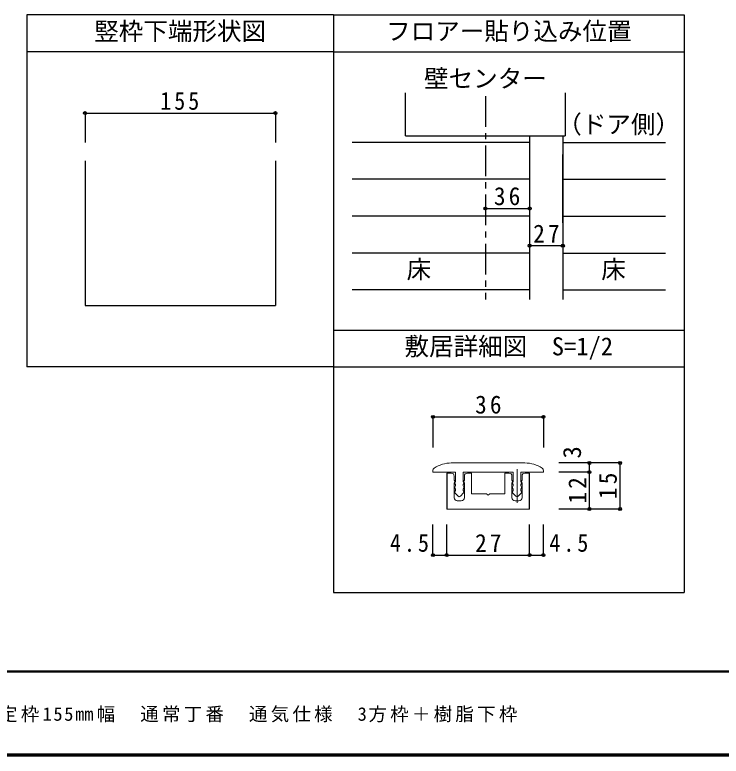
# Model space of a CAD drawing. Units: millimetres at full size, sheet at 1:5, with parts at other scales. Extents: x -973 to 977, y -718 to 696.
# Drawn here: x -578 to -3, y -701 to -98 of the extents above; entities that cross this region are included whole.
import ezdxf
from ezdxf.enums import TextEntityAlignment as Align

# ---------------------------------------------------------------- set-up
doc = ezdxf.new("R2010")
doc.units = ezdxf.units.MM
doc.header["$LTSCALE"] = 5
doc.header["$PDMODE"] = 32
doc.header["$PDSIZE"] = 2.5
doc.linetypes.add('CHAIN1', pattern=[8, 5, -1, 1, -1])
for name, color, linetype in [('0-1_通り芯', 4, 'CHAIN1'), ('0-3_仕上', 7, 'Continuous'), ('0-4_枠', 3, 'Continuous'), ('0-A_文字', 3, 'Continuous'), ('0-B_寸法', 4, 'Continuous'), ('0-D', 4, 'Continuous'), ('1-B_寸法', 7, 'Continuous'), ('F-1_通り芯', 6, 'Continuous'), ('F-A_文字', 7, 'Continuous')]:
    doc.layers.add(name, color=color, linetype=linetype)
doc.layers.add('1-7_金物', color=7, linetype='Continuous', lineweight=18)
doc.styles.add('ＭＳ ゴシック', font='')
doc.styles.get('ＭＳ ゴシック').set_extended_font_data('MS Gothic')

msp = doc.modelspace()

# ---------------------------------------------------------------- linework, layer by layer
at = {"layer": '0-1_通り芯'}
msp.add_line((-195.102, -163.75), (-195.102, -329.213), dxfattribs=at)
at = {"layer": '0-3_仕上'}
for p, q in [((-260.102, -196.114), (-260.102, -161.032)), ((-130.102, -161.032), (-130.102, -196.114)), ((-260.102, -196.114), (-130.102, -196.114))]:
    msp.add_line(p, q, dxfattribs=at)
at = {"layer": '0-4_枠'}
for p, q in [((-318.76, -97.5), (-568.76, -97.5)), ((-568.76, -97.5), (-568.76, -384.007)), ((-318.76, -97.5), (-318.76, -384.007)), ((-318.76, -127.5), (-568.76, -127.5)), ((-159.102, -196.114), (-159.102, -329.213)), ((-132.102, -196.114), (-132.102, -329.213)), ((-521.26, -216.227), (-521.26, -334.007)), ((-366.26, -216.227), (-366.26, -334.007)), ((-521.26, -334.007), (-366.26, -334.007)), ((-318.76, -384.007), (-568.76, -384.007))]:
    msp.add_line(p, q, dxfattribs=at)
at = {"layer": '0-4_枠', "color": 4}
for p, q in [((-521.26, -177.5), (-366.26, -177.5)), ((-521.26, -177.5), (-521.26, -201.49)), ((-366.26, -177.5), (-366.26, -201.49))]:
    msp.add_line(p, q, dxfattribs=at)
at = {"layer": '0-4_枠', "color": 7}
for p in [(-521.26, -177.5), (-366.26, -177.5)]:
    msp.add_point(p, dxfattribs=at)
at = {"layer": '0-A_文字'}
for p, q in [((-318.76, -97.5), (-318.76, -567.5)), ((-318.76, -97.5), (-33.347, -97.5)), ((-33.347, -97.5), (-33.347, -567.5)), ((-318.76, -127.5), (-33.347, -127.5)), ((-318.76, -354.026), (-33.347, -354.026)), ((-318.76, -384.026), (-33.347, -384.026)), ((-318.76, -567.5), (-33.347, -567.5))]:
    msp.add_line(p, q, dxfattribs=at)
at = {"layer": '0-B_寸法'}
for p, q in [((-132.102, -266.75), (-132.102, -211.114)), ((-195.102, -255.093), (-159.102, -255.093)), ((-195.102, -255.093), (-195.102, -264.707)), ((-132.102, -285.366), (-159.102, -285.366))]:
    msp.add_line(p, q, dxfattribs=at)
at = {"layer": '0-B_寸法', "color": 7}
for p in [(-195.102, -255.093), (-159.102, -255.093), (-159.102, -285.366), (-132.102, -285.366)]:
    msp.add_point(p, dxfattribs=at)
at = {"layer": '0-D'}
for p, q in [((-159.102, -201.364), (-303.602, -201.364)), ((-132.102, -201.364), (-48.505, -201.364)), ((-159.102, -231.364), (-303.602, -231.364)), ((-132.102, -231.364), (-48.505, -231.364)), ((-159.102, -261.364), (-303.602, -261.364)), ((-132.102, -261.364), (-48.505, -261.364)), ((-159.102, -291.364), (-303.602, -291.364)), ((-132.102, -291.364), (-48.505, -291.364)), ((-159.102, -321.364), (-303.602, -321.364)), ((-132.102, -321.364), (-48.505, -321.364))]:
    msp.add_line(p, q, dxfattribs=at)
at = {"layer": '1-7_金物'}
for p, q in [((-222.913, -462.203), (-162.913, -462.203)), ((-237.913, -469.703), (-237.913, -468.495)), ((-237.913, -469.703), (-219.538, -469.703)), ((-226.413, -470.453), (-226.413, -499.703)), ((-219.538, -477.203), (-219.538, -469.703)), ((-213.288, -477.203), (-213.288, -469.703)), ((-213.288, -469.703), (-172.538, -469.703)), ((-209.788, -470.453), (-206.413, -470.453)), ((-206.413, -470.453), (-206.413, -487.203)), ((-176.038, -470.453), (-179.413, -470.453)), ((-179.413, -470.453), (-179.413, -487.203)), ((-172.538, -477.203), (-172.538, -469.703)), ((-166.288, -477.203), (-166.288, -469.703)), ((-166.288, -469.703), (-147.913, -469.703)), ((-162.788, -470.453), (-159.163, -470.453)), ((-159.413, -470.453), (-159.413, -499.703)), ((-159.163, -470.453), (-159.163, -499.703)), ((-147.913, -469.703), (-147.913, -468.495)), ((-220.538, -476.078), (-220.538, -472.953)), ((-220.538, -476.078), (-220.02, -476.942)), ((-212.288, -476.078), (-212.806, -476.942)), ((-212.288, -476.078), (-212.288, -472.953)), ((-173.538, -476.078), (-173.538, -472.953)), ((-173.538, -476.078), (-173.02, -476.942)), ((-165.288, -476.078), (-165.806, -476.942)), ((-165.288, -476.078), (-165.288, -472.953)), ((-220.538, -478.578), (-220.02, -477.714)), ((-220.538, -490.453), (-220.538, -478.578)), ((-219.538, -477.203), (-220.056, -478.067)), ((-219.538, -480.953), (-220.056, -481.817)), ((-219.538, -483.453), (-220.056, -482.589)), ((-213.288, -477.203), (-212.77, -478.067)), ((-213.288, -479.703), (-212.77, -478.839)), ((-213.288, -480.953), (-213.288, -479.703)), ((-213.288, -480.953), (-212.77, -481.817)), ((-213.288, -483.453), (-212.77, -482.589)), ((-212.288, -478.578), (-212.806, -477.714)), ((-212.288, -490.453), (-212.288, -478.578)), ((-173.538, -478.578), (-173.02, -477.714)), ((-173.538, -490.453), (-173.538, -478.578)), ((-172.538, -477.203), (-173.056, -478.067)), ((-172.538, -479.703), (-173.056, -478.839)), ((-172.538, -480.953), (-173.056, -481.817)), ((-172.538, -483.453), (-173.056, -482.589)), ((-172.538, -480.953), (-172.538, -479.703)), ((-166.288, -477.203), (-165.77, -478.067)), ((-166.288, -480.953), (-165.77, -481.817)), ((-166.288, -483.453), (-165.77, -482.589)), ((-165.288, -478.578), (-165.806, -477.714)), ((-165.288, -490.453), (-165.288, -478.578)), ((-219.538, -484.703), (-220.056, -485.567)), ((-217.33, -489.303), (-219.963, -486.463)), ((-219.538, -483.453), (-219.538, -484.703)), ((-215.496, -489.303), (-212.863, -486.463)), ((-213.288, -484.703), (-213.288, -483.453)), ((-213.288, -484.703), (-212.77, -485.567)), ((-194.163, -487.203), (-206.413, -487.203)), ((-192.913, -488.453), (-194.163, -487.203)), ((-192.913, -488.453), (-191.663, -487.203)), ((-179.413, -487.203), (-191.663, -487.203)), ((-172.538, -484.703), (-173.056, -485.567)), ((-170.33, -489.303), (-172.963, -486.463)), ((-172.538, -484.703), (-172.538, -483.453)), ((-168.497, -489.303), (-165.863, -486.463)), ((-166.288, -483.453), (-166.288, -484.703)), ((-166.288, -484.703), (-165.77, -485.567)), ((-214.788, -492.953), (-218.038, -492.953)), ((-171.038, -492.953), (-167.788, -492.953)), ((-159.163, -499.703), (-226.663, -499.703))]:
    msp.add_line(p, q, dxfattribs=at)
at = {"layer": '1-7_金物', "color": 4}
msp.add_line((-169.413, -467.203), (-169.413, -494.556), dxfattribs=at)
at = {"layer": '1-7_金物'}
for points in [[(-223.038, -470.453), (-226.663, -470.453), (-226.663, -499.703)], [(-219.538, -480.953), (-219.538, -479.703), (-220.056, -478.839)], [(-166.288, -480.953), (-166.288, -479.703), (-165.77, -478.839)]]:
    msp.add_lwpolyline(points, dxfattribs=at)
for centre, radius, start, end in [((-222.913, -487.203), 25, 90, 123.74899), ((-162.913, -487.203), 25, 56.25101, 90), ((-235.413, -468.495), 2.5, 123.74899, 180), ((-223.038, -472.953), 2.5, 0, 90), ((-209.788, -472.953), 2.5, 90, 180), ((-176.038, -472.953), 2.5, 0, 90), ((-162.788, -472.953), 2.5, 90, 180), ((-150.413, -468.495), 2.5, 0, 56.25101), ((-219.413, -478.453), 0.75, 149.05365, 210.94635), ((-219.413, -482.203), 0.75, 149.05365, 210.94635), ((-220.663, -477.328), 0.75, 329.05368, 30.94635), ((-212.163, -477.328), 0.75, 149.05365, 210.94632), ((-213.413, -478.453), 0.75, 329.05365, 30.94632), ((-213.413, -482.203), 0.75, 329.05365, 30.94632), ((-172.413, -478.453), 0.75, 149.05366, 210.94634), ((-172.413, -482.203), 0.75, 149.05366, 210.94634), ((-173.663, -477.328), 0.75, 329.05368, 30.94635), ((-165.163, -477.328), 0.75, 149.05365, 210.94632), ((-166.413, -478.453), 0.75, 329.05365, 30.94635), ((-166.413, -482.203), 0.75, 329.05365, 30.94635), ((-219.413, -485.953), 0.75, 149.05362, 222.83826), ((-213.413, -485.953), 0.75, 317.16174, 30.94632), ((-172.413, -485.953), 0.75, 149.0537, 222.83827), ((-166.413, -485.953), 0.75, 317.16174, 30.94638), ((-218.038, -490.453), 2.5, 180, 270), ((-216.413, -488.453), 1.25, 222.83826, 317.16174), ((-214.788, -490.453), 2.5, 270, 0), ((-171.038, -490.453), 2.5, 180, 270), ((-169.413, -488.453), 1.25, 222.83827, 317.16174), ((-167.788, -490.453), 2.5, 270, 0)]:
    msp.add_arc(centre, radius, start, end, dxfattribs=at)
at = {"layer": '1-B_寸法', "color": 4}
for p, q in [((-237.913, -424.703), (-237.913, -449.703)), ((-237.913, -424.703), (-147.913, -424.703)), ((-147.913, -424.703), (-147.913, -449.703)), ((-110.413, -469.703), (-110.413, -462.203)), ((-110.413, -469.703), (-135.413, -469.703)), ((-110.413, -499.703), (-110.413, -469.703)), ((-85.413, -499.703), (-135.413, -499.703)), ((-237.913, -537.203), (-237.913, -512.203)), ((-226.663, -537.203), (-226.663, -512.203)), ((-159.163, -537.203), (-159.163, -512.203)), ((-147.913, -537.203), (-147.913, -512.203)), ((-237.913, -537.203), (-226.663, -537.203)), ((-226.663, -537.203), (-159.163, -537.203)), ((-159.163, -537.203), (-147.913, -537.203))]:
    msp.add_line(p, q, dxfattribs=at)
msp.add_lwpolyline([(-85.413, -499.703), (-85.413, -462.203), (-135.413, -462.203)], dxfattribs=at)
at = {"layer": '1-B_寸法'}
for p in [(-237.913, -424.703), (-147.913, -424.703), (-110.413, -462.203), (-85.413, -462.203), (-110.413, -469.703), (-110.413, -499.703), (-85.413, -499.703), (-237.913, -537.203), (-226.663, -537.203), (-159.163, -537.203), (-147.913, -537.203)]:
    msp.add_point(p, dxfattribs=at)
at = {"layer": 'F-1_通り芯'}
for p, q in [((976.653, -631.667), (-973.347, -631.667)), ((976.653, -632.5), (-973.347, -632.5)), ((976.653, -699.167), (-973.347, -699.167)), ((976.653, -700), (-973.347, -700)), ((976.653, -700.833), (-973.347, -700.833))]:
    msp.add_line(p, q, dxfattribs=at)

# ---------------------------------------------------------------- texts
at = {"layer": '0-4_枠', "color": 7, "style": 'ＭＳ ゴシック'}
msp.add_text('竪枠下端形状図', height=14.66, dxfattribs=at).set_placement((-513.76, -122.5), align=Align.BOTTOM_LEFT)
at = {"layer": '0-4_枠', "color": 7, "insert": (-460.01, -175), "char_height": 14.66, "attachment_point": 7, "style": 'ＭＳ ゴシック'}
msp.add_mtext('\\T1.27;\\W0.9;155', dxfattribs=at)
at = {"layer": '0-A_文字', "color": 7, "style": 'ＭＳ ゴシック'}
for s, p in [('フロアー貼り込み位置', (-276.054, -122.5)), ('壁センター', (-245.102, -161.032)), ('（ドア側）', (-136.602, -198.306)), ('床', (-259.352, -316.448)), ('床', (-100.804, -316.448)), ('敷居詳細図\u3000S=1/2', (-261.054, -379.026))]:
    msp.add_text(s, height=14.66, dxfattribs=at).set_placement(p, align=Align.BOTTOM_LEFT)
at = {"layer": '0-B_寸法', "color": 7, "char_height": 14.66, "attachment_point": 7, "style": 'ＭＳ ゴシック'}
for s, insert in [('\\T1.27;\\W0.95;36', (-188.227, -252.593)), ('\\T1.27;\\W0.95;27', (-156.227, -282.866))]:
    msp.add_mtext(s, dxfattribs=dict(at, insert=insert))
at = {"layer": '1-B_寸法', "style": 'ＭＳ ゴシック'}
msp.add_text('3', height=14.66, rotation=90, dxfattribs=at).set_placement((-112.913, -458.57), align=Align.BOTTOM_LEFT)
at = {"layer": '1-B_寸法', "char_height": 14.66, "attachment_point": 7, "style": 'ＭＳ ゴシック'}
for s, insert in [('\\T1.27;\\W0.95;36', (-203.538, -422.203)), ('\\T1.27;\\W0.9;4.5', (-272.896, -534.703)), ('\\T1.27;\\W0.95;27', (-203.538, -534.703)), ('\\T1.27;\\W0.9;4.5', (-143.092, -534.703))]:
    msp.add_mtext(s, dxfattribs=dict(at, insert=insert))
at = {"layer": '1-B_寸法', "char_height": 14.66, "attachment_point": 7, "rotation": 90, "style": 'ＭＳ ゴシック'}
for s, insert in [('\\T1.27;\\W0.95;12', (-112.913, -495.328)), ('\\T1.27;\\W0.95;15', (-87.913, -491.578))]:
    msp.add_mtext(s, dxfattribs=dict(at, insert=insert))
at = {"layer": 'F-A_文字', "insert": (-847.938, -673.333), "char_height": 11, "attachment_point": 7, "style": 'ＭＳ ゴシック'}
msp.add_mtext('\\T1.18;ドレタス\u3000H24シングルドア\u3000固定枠155㎜幅\u3000通常丁番\u3000通気仕様\u30003方枠＋樹脂下枠', dxfattribs=at)

doc.saveas('drawing.dxf')
